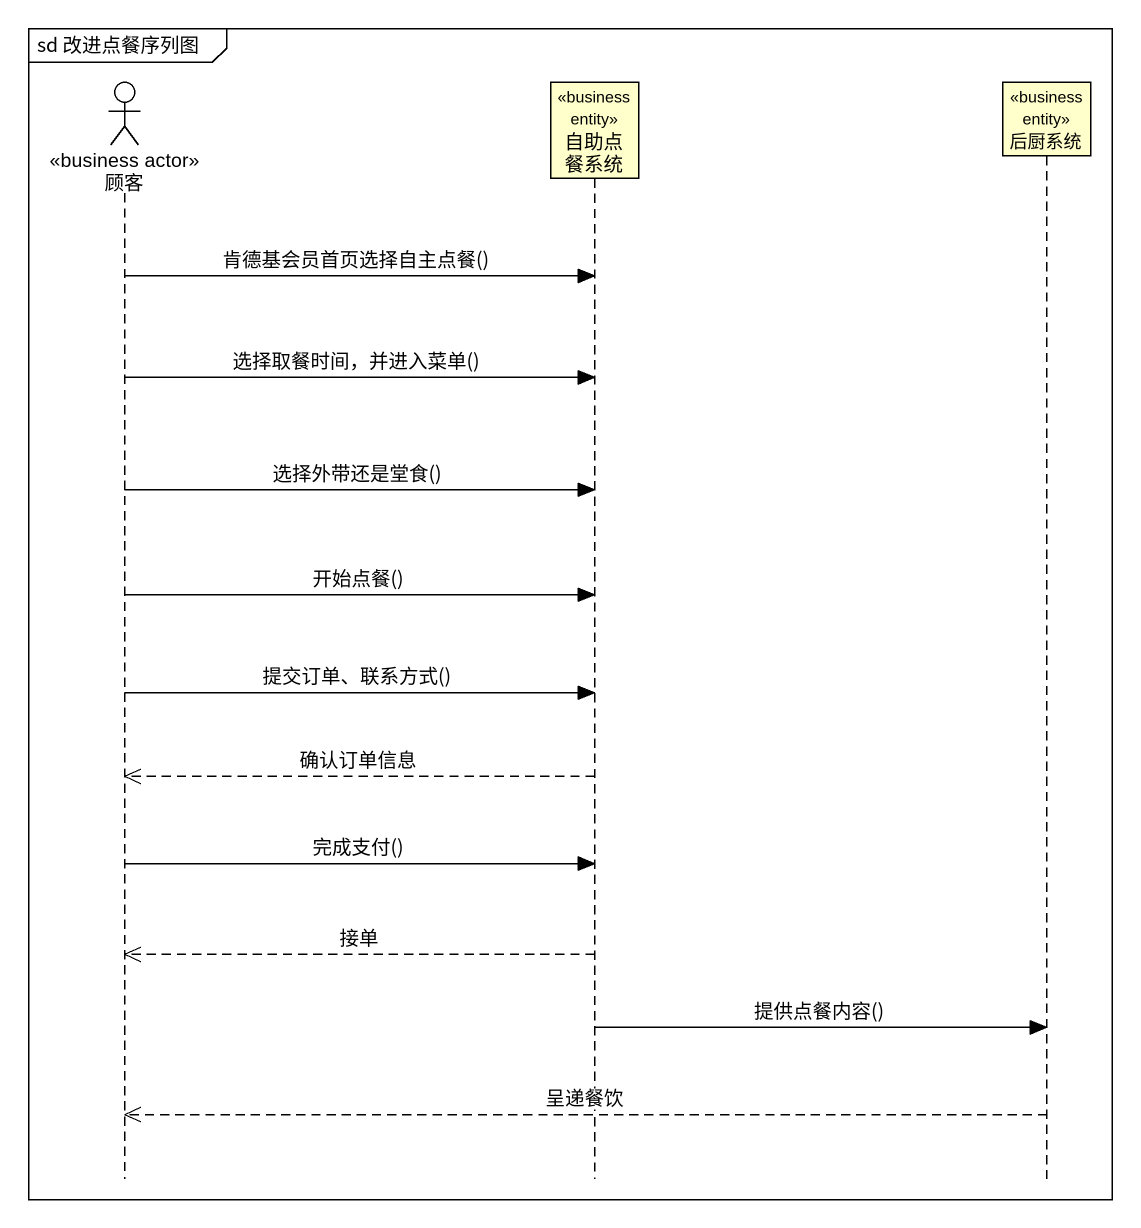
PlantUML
@startuml
mainframe sd 改进点餐序列图
hide footbox
actor 顾客 <<business actor>>
participant 自助点餐系统 <<business entity>>
participant 后厨系统 <<business entity>>

顾客 -> 自助点餐系统 : 肯德基会员首页选择自主点餐()
顾客 -> 自助点餐系统 : 选择取餐时间，并进入菜单()
顾客 -> 自助点餐系统 : 选择外带还是堂食()
顾客 -> 自助点餐系统 : 开始点餐()
顾客 -> 自助点餐系统 : 提交订单、联系方式()
自助点餐系统 -->> 顾客 : 确认订单信息
顾客 -> 自助点餐系统 : 完成支付()
自助点餐系统 -->> 顾客 : 接单
自助点餐系统 -> 后厨系统 : 提供点餐内容()
后厨系统 -->> 顾客 : 呈递餐饮
@enduml
